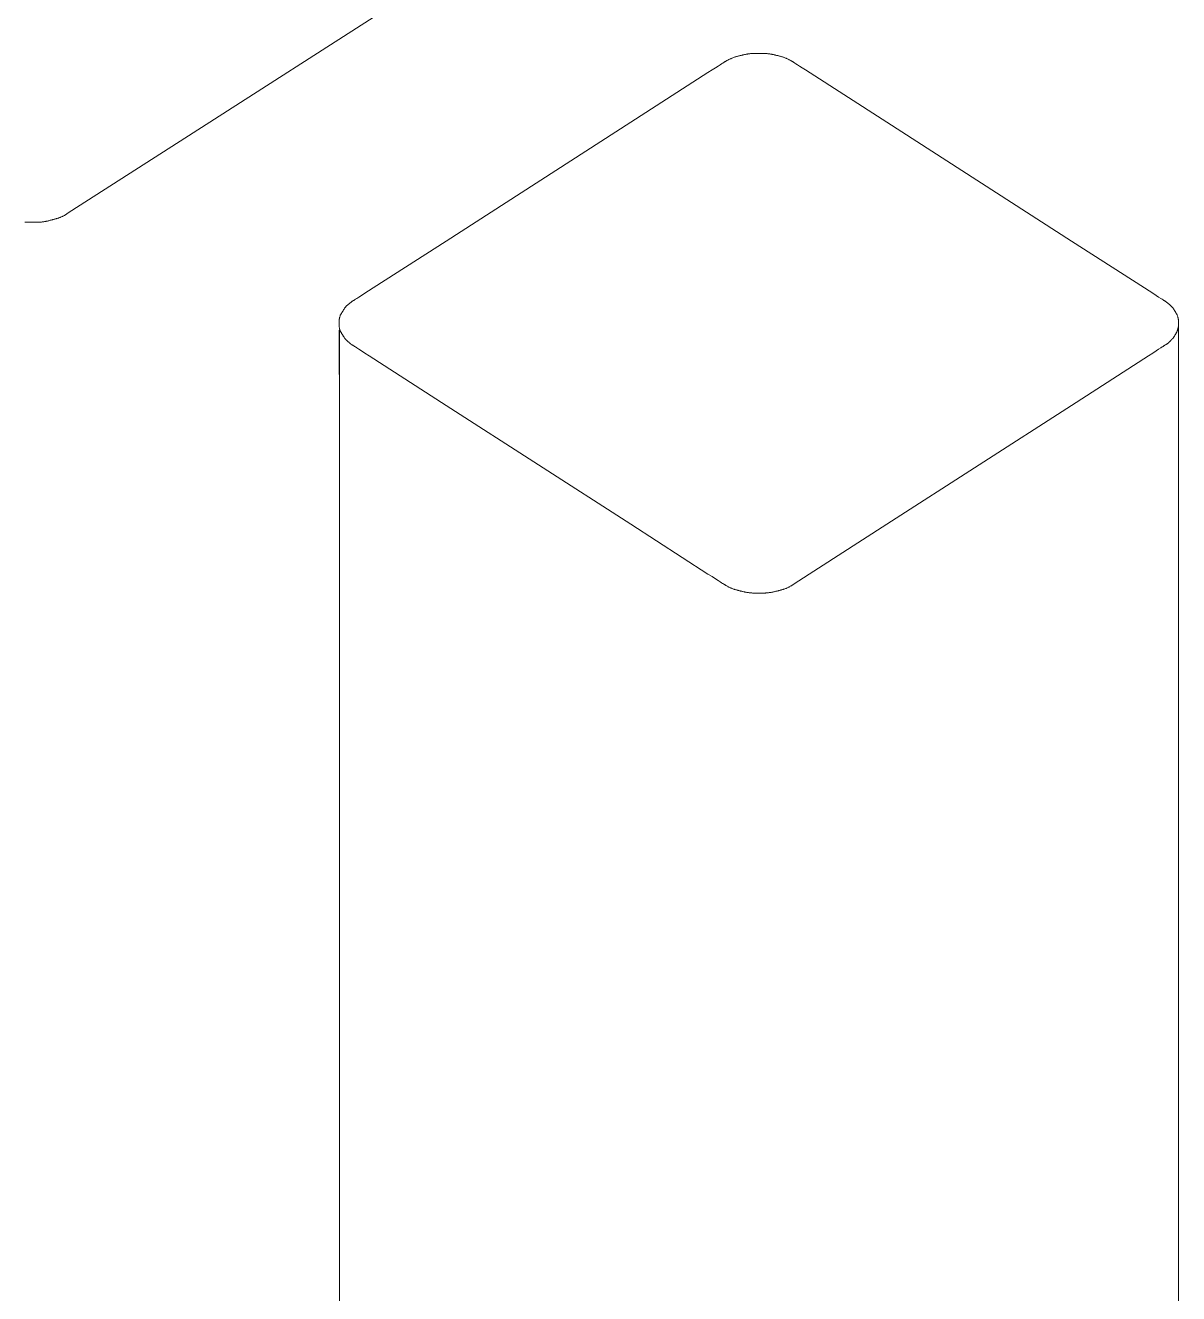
# Model space of a CAD drawing. Units: millimetres at full size, sheet at 1:100. Extents: x -138278 to 134990, y -16593 to 30671.
# Drawn here: x 131647 to 132322, y 22481 to 23224 of the extents above; entities that cross this region are included whole.
import ezdxf

# ---------------------------------------------------------------- set-up
doc = ezdxf.new("R2010")
doc.units = ezdxf.units.MM
doc.header["$LTSCALE"] = 100
doc.layers.add('F-0_枠', color=134, linetype='Continuous', lineweight=18)

msp = doc.modelspace()

# ---------------------------------------------------------------- linework, layer by layer
at = {"layer": 'F-0_枠'}
for p, q in [((132321.7, 23047.9), (132321.7, 23047.7)), ((132321.7, 23047.9), (132321.7, 23047.7)), ((131830.8, 23045.4), (131830.8, 23045.7)), ((131830.8, 23045.4), (131830.8, 23045.7)), ((131830.9, 23045.5), (131831, 23045.3)), ((131830.9, 23045.5), (131831, 23045.3)), ((131838.1, 23036.7), (131838.3, 23036.6)), ((131838.1, 23036.7), (131838.3, 23036.6)), ((131838.3, 23036.6), (131838.4, 23036.5)), ((131838.3, 23036.6), (131838.4, 23036.5)), ((131838.4, 23036.5), (131838.6, 23036.4)), ((131838.4, 23036.5), (131838.6, 23036.4)), ((131840.8, 23034.9), (131842, 23034.2)), ((131840.8, 23034.9), (131842, 23034.2)), ((131842, 23034.2), (131843.5, 23033.2)), ((131842, 23034.2), (131843.5, 23033.2)), ((132313.7, 23036.5), (132313.6, 23036.4)), ((132313.7, 23036.5), (132313.6, 23036.4)), ((132315.3, 23037.5), (132315.4, 23037.6)), ((132315.3, 23037.5), (132315.4, 23037.6)), ((132096.8, 22896.8), (132150.9, 22931.7)), ((132096.8, 22896.8), (132150.9, 22931.7)), ((132093.3, 22894.8), (132093.6, 22894.9)), ((132093.3, 22894.8), (132093.6, 22894.9)), ((132093.6, 22894.9), (132093.9, 22895.1)), ((132093.6, 22894.9), (132093.9, 22895.1)), ((132093.9, 22895.1), (132094.2, 22895.2)), ((132093.9, 22895.1), (132094.2, 22895.2)), ((132095.6, 22896.1), (132095.4, 22895.9)), ((132095.6, 22896.1), (132095.4, 22895.9)), ((132095.9, 22896.3), (132095.6, 22896.1)), ((132095.9, 22896.3), (132095.6, 22896.1)), ((132096.2, 22896.5), (132095.9, 22896.3)), ((132096.2, 22896.5), (132095.9, 22896.3)), ((132096.6, 22896.7), (132096.9, 22896.9)), ((132096.6, 22896.7), (132096.9, 22896.9))]:
    msp.add_line(p, q, dxfattribs=at)
for points in [[(131667.7, 23111.6), (131668, 23111.7), (131668.4, 23111.9), (131668.7, 23112), (131669, 23112.2), (131669.3, 23112.3), (131669.6, 23112.5), (131669.9, 23112.7), (131670.2, 23112.9), (131670.5, 23113), (131670.8, 23113.2), (131671, 23113.4), (131671.3, 23113.6), (131671.6, 23113.7), (131671.9, 23113.9), (131737.3, 23156), (131868.2, 23240.1)], [(131667.7, 23111.6), (131668, 23111.7), (131668.4, 23111.9), (131668.7, 23112), (131669, 23112.2), (131669.3, 23112.3), (131669.6, 23112.5), (131669.9, 23112.7), (131670.2, 23112.9), (131670.5, 23113), (131670.8, 23113.2), (131671, 23113.4), (131671.3, 23113.6), (131671.6, 23113.7), (131671.9, 23113.9), (131737.3, 23156), (131868.2, 23240.1)], [(131845.5, 23066.9), (131893, 23097.5), (132001.2, 23167.1), (132046.3, 23196.1), (132048.8, 23197.6), (132050.7, 23198.9), (132052.3, 23199.9), (132053.4, 23200.6), (132054.3, 23201.2), (132054.9, 23201.5), (132055.3, 23201.8), (132055.5, 23202), (132055.7, 23202.1), (132055.8, 23202.2), (132056, 23202.3), (132056.2, 23202.4), (132056.4, 23202.5), (132056.6, 23202.6), (132056.8, 23202.8), (132057.1, 23202.9), (132057.4, 23203.1), (132057.7, 23203.3), (132058, 23203.4), (132058.3, 23203.6), (132058.6, 23203.8), (132058.9, 23203.9), (132059.2, 23204.1), (132059.6, 23204.2), (132059.9, 23204.3), (132060.2, 23204.5), (132060.5, 23204.6), (132060.9, 23204.7), (132061.2, 23204.8), (132061.6, 23205), (132061.9, 23205.1), (132062.3, 23205.2), (132062.6, 23205.3), (132063, 23205.4), (132063.3, 23205.5), (132063.7, 23205.6)], [(131845.5, 23066.9), (131893, 23097.5), (132001.2, 23167.1), (132046.3, 23196.1), (132048.8, 23197.6), (132050.7, 23198.9), (132052.3, 23199.9), (132053.4, 23200.6), (132054.3, 23201.2), (132054.9, 23201.5), (132055.3, 23201.8), (132055.5, 23202), (132055.7, 23202.1), (132055.8, 23202.2), (132056, 23202.3), (132056.2, 23202.4), (132056.4, 23202.5), (132056.6, 23202.6), (132056.8, 23202.8), (132057.1, 23202.9), (132057.4, 23203.1), (132057.7, 23203.3), (132058, 23203.4), (132058.3, 23203.6), (132058.6, 23203.8), (132058.9, 23203.9), (132059.2, 23204.1), (132059.6, 23204.2), (132059.9, 23204.3), (132060.2, 23204.5), (132060.5, 23204.6), (132060.9, 23204.7), (132061.2, 23204.8), (132061.6, 23205), (132061.9, 23205.1), (132062.3, 23205.2), (132062.6, 23205.3), (132063, 23205.4), (132063.3, 23205.5), (132063.7, 23205.6)], [(132063.7, 23205.6), (132064, 23205.7), (132064.4, 23205.8), (132064.7, 23205.9), (132065.1, 23206), (132065.4, 23206), (132065.8, 23206.1), (132066.1, 23206.2), (132066.5, 23206.3), (132066.8, 23206.4), (132067.2, 23206.5), (132067.6, 23206.6), (132067.9, 23206.6), (132068.3, 23206.7), (132068.6, 23206.8), (132069, 23206.9), (132069.4, 23206.9), (132069.7, 23207), (132070.1, 23207), (132070.5, 23207.1), (132070.9, 23207.1), (132071.2, 23207.2), (132071.6, 23207.2), (132072, 23207.2), (132072.4, 23207.2), (132072.7, 23207.3), (132073.1, 23207.3), (132073.5, 23207.3), (132073.9, 23207.3), (132074.2, 23207.3), (132074.6, 23207.3), (132075, 23207.3), (132075.4, 23207.3), (132075.7, 23207.3), (132076.1, 23207.3), (132076.5, 23207.3), (132076.9, 23207.3), (132077.2, 23207.3), (132077.6, 23207.3), (132078, 23207.3)], [(132063.7, 23205.6), (132064, 23205.7), (132064.4, 23205.8), (132064.7, 23205.9), (132065.1, 23206), (132065.4, 23206), (132065.8, 23206.1), (132066.1, 23206.2), (132066.5, 23206.3), (132066.8, 23206.4), (132067.2, 23206.5), (132067.6, 23206.6), (132067.9, 23206.6), (132068.3, 23206.7), (132068.6, 23206.8), (132069, 23206.9), (132069.4, 23206.9), (132069.7, 23207), (132070.1, 23207), (132070.5, 23207.1), (132070.9, 23207.1), (132071.2, 23207.2), (132071.6, 23207.2), (132072, 23207.2), (132072.4, 23207.2), (132072.7, 23207.3), (132073.1, 23207.3), (132073.5, 23207.3), (132073.9, 23207.3), (132074.2, 23207.3), (132074.6, 23207.3), (132075, 23207.3), (132075.4, 23207.3), (132075.7, 23207.3), (132076.1, 23207.3), (132076.5, 23207.3), (132076.9, 23207.3), (132077.2, 23207.3), (132077.6, 23207.3), (132078, 23207.3)], [(132078, 23207.3), (132078.4, 23207.3), (132078.7, 23207.3), (132079.1, 23207.3), (132079.5, 23207.3), (132079.9, 23207.2), (132080.2, 23207.2), (132080.6, 23207.2), (132081, 23207.2), (132081.4, 23207.1), (132081.7, 23207.1), (132082.1, 23207), (132082.5, 23207), (132082.9, 23206.9), (132083.2, 23206.9), (132083.6, 23206.8), (132083.9, 23206.7), (132084.3, 23206.6), (132084.7, 23206.6), (132085, 23206.5), (132085.4, 23206.4), (132085.7, 23206.3), (132086.1, 23206.2), (132086.4, 23206.1), (132086.8, 23206), (132087.1, 23206), (132087.5, 23205.9), (132087.8, 23205.8), (132088.2, 23205.7), (132088.5, 23205.6), (132088.9, 23205.5), (132089.2, 23205.4), (132089.6, 23205.3), (132089.9, 23205.2), (132090.3, 23205.1), (132090.6, 23205), (132091, 23204.8), (132091.3, 23204.7), (132091.6, 23204.6), (132092, 23204.5)], [(132078, 23207.3), (132078.4, 23207.3), (132078.7, 23207.3), (132079.1, 23207.3), (132079.5, 23207.3), (132079.9, 23207.2), (132080.2, 23207.2), (132080.6, 23207.2), (132081, 23207.2), (132081.4, 23207.1), (132081.7, 23207.1), (132082.1, 23207), (132082.5, 23207), (132082.9, 23206.9), (132083.2, 23206.9), (132083.6, 23206.8), (132083.9, 23206.7), (132084.3, 23206.6), (132084.7, 23206.6), (132085, 23206.5), (132085.4, 23206.4), (132085.7, 23206.3), (132086.1, 23206.2), (132086.4, 23206.1), (132086.8, 23206), (132087.1, 23206), (132087.5, 23205.9), (132087.8, 23205.8), (132088.2, 23205.7), (132088.5, 23205.6), (132088.9, 23205.5), (132089.2, 23205.4), (132089.6, 23205.3), (132089.9, 23205.2), (132090.3, 23205.1), (132090.6, 23205), (132091, 23204.8), (132091.3, 23204.7), (132091.6, 23204.6), (132092, 23204.5)], [(132092, 23204.5), (132092.3, 23204.3), (132092.6, 23204.2), (132092.9, 23204.1), (132093.3, 23203.9), (132093.6, 23203.8), (132093.9, 23203.6), (132094.2, 23203.4), (132094.5, 23203.3), (132094.8, 23203.1), (132095, 23202.9), (132095.3, 23202.8), (132095.5, 23202.6), (132095.8, 23202.5), (132096, 23202.4), (132096.1, 23202.3), (132096.3, 23202.2), (132096.4, 23202.1), (132096.6, 23202), (132096.9, 23201.8), (132097.2, 23201.5), (132097.8, 23201.2), (132098.7, 23200.6), (132099.9, 23199.9), (132101.4, 23198.9), (132103.3, 23197.6), (132150.9, 23167.1), (132259.1, 23097.5), (132306.6, 23066.9), (132308.6, 23065.6), (132310.1, 23064.7), (132311.3, 23063.9), (132312.2, 23063.4), (132312.7, 23063), (132313.1, 23062.7), (132313.4, 23062.6), (132313.6, 23062.5), (132313.7, 23062.4), (132313.9, 23062.3), (132314, 23062.2)], [(132092, 23204.5), (132092.3, 23204.3), (132092.6, 23204.2), (132092.9, 23204.1), (132093.3, 23203.9), (132093.6, 23203.8), (132093.9, 23203.6), (132094.2, 23203.4), (132094.5, 23203.3), (132094.8, 23203.1), (132095, 23202.9), (132095.3, 23202.8), (132095.5, 23202.6), (132095.8, 23202.5), (132096, 23202.4), (132096.1, 23202.3), (132096.3, 23202.2), (132096.4, 23202.1), (132096.6, 23202), (132096.9, 23201.8), (132097.2, 23201.5), (132097.8, 23201.2), (132098.7, 23200.6), (132099.9, 23199.9), (132101.4, 23198.9), (132103.3, 23197.6), (132150.9, 23167.1), (132259.1, 23097.5), (132306.6, 23066.9), (132308.6, 23065.6), (132310.1, 23064.7), (132311.3, 23063.9), (132312.2, 23063.4), (132312.7, 23063), (132313.1, 23062.7), (132313.4, 23062.6), (132313.6, 23062.5), (132313.7, 23062.4), (132313.9, 23062.3), (132314, 23062.2)], [(131646.4, 23108.6), (131646.8, 23108.6), (131647.1, 23108.6), (131647.5, 23108.5), (131647.9, 23108.5), (131648.3, 23108.5), (131648.6, 23108.5), (131649, 23108.5), (131649.4, 23108.5), (131649.7, 23108.5), (131650.1, 23108.5), (131650.5, 23108.5), (131650.9, 23108.5), (131651.2, 23108.5), (131651.6, 23108.5), (131652, 23108.5), (131652.4, 23108.5), (131652.7, 23108.5), (131653.1, 23108.5), (131653.5, 23108.5), (131653.9, 23108.5)], [(131646.4, 23108.6), (131646.8, 23108.6), (131647.1, 23108.6), (131647.5, 23108.5), (131647.9, 23108.5), (131648.3, 23108.5), (131648.6, 23108.5), (131649, 23108.5), (131649.4, 23108.5), (131649.7, 23108.5), (131650.1, 23108.5), (131650.5, 23108.5), (131650.9, 23108.5), (131651.2, 23108.5), (131651.6, 23108.5), (131652, 23108.5), (131652.4, 23108.5), (131652.7, 23108.5), (131653.1, 23108.5), (131653.5, 23108.5), (131653.9, 23108.5)], [(131653.9, 23108.5), (131654.2, 23108.5), (131654.6, 23108.5), (131655, 23108.5), (131655.4, 23108.6), (131655.7, 23108.6), (131656.1, 23108.6), (131656.5, 23108.7), (131656.8, 23108.7), (131657.2, 23108.8), (131657.6, 23108.8), (131658, 23108.9), (131658.3, 23108.9), (131658.7, 23109), (131659, 23109.1), (131659.4, 23109.1), (131659.8, 23109.2), (131660.1, 23109.3), (131660.5, 23109.4), (131660.8, 23109.5), (131661.2, 23109.6), (131661.5, 23109.6), (131661.9, 23109.7), (131662.2, 23109.8), (131662.6, 23109.9), (131662.9, 23110), (131663.3, 23110.1), (131663.6, 23110.2), (131664, 23110.3), (131664.3, 23110.4), (131664.7, 23110.5), (131665, 23110.6), (131665.4, 23110.7), (131665.7, 23110.8), (131666.1, 23110.9), (131666.4, 23111.1), (131666.7, 23111.2), (131667.1, 23111.3), (131667.4, 23111.4), (131667.7, 23111.6)], [(131653.9, 23108.5), (131654.2, 23108.5), (131654.6, 23108.5), (131655, 23108.5), (131655.4, 23108.6), (131655.7, 23108.6), (131656.1, 23108.6), (131656.5, 23108.7), (131656.8, 23108.7), (131657.2, 23108.8), (131657.6, 23108.8), (131658, 23108.9), (131658.3, 23108.9), (131658.7, 23109), (131659, 23109.1), (131659.4, 23109.1), (131659.8, 23109.2), (131660.1, 23109.3), (131660.5, 23109.4), (131660.8, 23109.5), (131661.2, 23109.6), (131661.5, 23109.6), (131661.9, 23109.7), (131662.2, 23109.8), (131662.6, 23109.9), (131662.9, 23110), (131663.3, 23110.1), (131663.6, 23110.2), (131664, 23110.3), (131664.3, 23110.4), (131664.7, 23110.5), (131665, 23110.6), (131665.4, 23110.7), (131665.7, 23110.8), (131666.1, 23110.9), (131666.4, 23111.1), (131666.7, 23111.2), (131667.1, 23111.3), (131667.4, 23111.4), (131667.7, 23111.6)], [(131845.5, 23066.9), (131843.5, 23065.6), (131842, 23064.7), (131840.8, 23063.9), (131840, 23063.4), (131839.4, 23063), (131839, 23062.7), (131838.7, 23062.6), (131838.6, 23062.5), (131838.4, 23062.4), (131838.3, 23062.3), (131838.1, 23062.2), (131837.9, 23062), (131837.7, 23061.9), (131837.4, 23061.7), (131837.2, 23061.6), (131836.9, 23061.4), (131836.7, 23061.2), (131836.4, 23061), (131836.2, 23060.8), (131835.9, 23060.6), (131835.7, 23060.4), (131835.5, 23060.2), (131835.3, 23060), (131835, 23059.8)], [(131845.5, 23066.9), (131843.5, 23065.6), (131842, 23064.7), (131840.8, 23063.9), (131840, 23063.4), (131839.4, 23063), (131839, 23062.7), (131838.7, 23062.6), (131838.6, 23062.5), (131838.4, 23062.4), (131838.3, 23062.3), (131838.1, 23062.2), (131837.9, 23062), (131837.7, 23061.9), (131837.4, 23061.7), (131837.2, 23061.6), (131836.9, 23061.4), (131836.7, 23061.2), (131836.4, 23061), (131836.2, 23060.8), (131835.9, 23060.6), (131835.7, 23060.4), (131835.5, 23060.2), (131835.3, 23060), (131835, 23059.8)], [(132314, 23062.2), (132314.2, 23062), (132314.5, 23061.9), (132314.7, 23061.7), (132314.9, 23061.6), (132315.2, 23061.4), (132315.4, 23061.2), (132315.7, 23061), (132315.9, 23060.8), (132316.2, 23060.6), (132316.4, 23060.4), (132316.7, 23060.2), (132316.9, 23060), (132317.1, 23059.8), (132317.3, 23059.6), (132317.5, 23059.4), (132317.7, 23059.2), (132317.9, 23058.9), (132318.1, 23058.7), (132318.3, 23058.5), (132318.4, 23058.3), (132318.6, 23058.1), (132318.7, 23057.8), (132318.9, 23057.6), (132319, 23057.4), (132319.2, 23057.2), (132319.3, 23056.9), (132319.5, 23056.7), (132319.6, 23056.5), (132319.8, 23056.2), (132319.9, 23056), (132320, 23055.8), (132320.2, 23055.6), (132320.3, 23055.3), (132320.4, 23055.1), (132320.6, 23054.9), (132320.7, 23054.7), (132320.8, 23054.4), (132320.9, 23054.2), (132321, 23054)], [(132314, 23062.2), (132314.2, 23062), (132314.5, 23061.9), (132314.7, 23061.7), (132314.9, 23061.6), (132315.2, 23061.4), (132315.4, 23061.2), (132315.7, 23061), (132315.9, 23060.8), (132316.2, 23060.6), (132316.4, 23060.4), (132316.7, 23060.2), (132316.9, 23060), (132317.1, 23059.8), (132317.3, 23059.6), (132317.5, 23059.4), (132317.7, 23059.2), (132317.9, 23058.9), (132318.1, 23058.7), (132318.3, 23058.5), (132318.4, 23058.3), (132318.6, 23058.1), (132318.7, 23057.8), (132318.9, 23057.6), (132319, 23057.4), (132319.2, 23057.2), (132319.3, 23056.9), (132319.5, 23056.7), (132319.6, 23056.5), (132319.8, 23056.2), (132319.9, 23056), (132320, 23055.8), (132320.2, 23055.6), (132320.3, 23055.3), (132320.4, 23055.1), (132320.6, 23054.9), (132320.7, 23054.7), (132320.8, 23054.4), (132320.9, 23054.2), (132321, 23054)], [(131835, 23059.8), (131834.8, 23059.6), (131834.6, 23059.4), (131834.4, 23059.2), (131834.3, 23058.9), (131834.1, 23058.7), (131833.9, 23058.5), (131833.7, 23058.3), (131833.6, 23058.1), (131833.4, 23057.8), (131833.3, 23057.6), (131833.1, 23057.4), (131833, 23057.2), (131832.8, 23056.9), (131832.7, 23056.7), (131832.5, 23056.5), (131832.4, 23056.2), (131832.3, 23056), (131832.1, 23055.8), (131832, 23055.6), (131831.8, 23055.3), (131831.7, 23055.1), (131831.6, 23054.9), (131831.5, 23054.7), (131831.4, 23054.4), (131831.2, 23054.2), (131831.1, 23054), (131831, 23053.7), (131831, 23053.5), (131830.9, 23053.2), (131830.8, 23053), (131830.7, 23052.8), (131830.7, 23052.5), (131830.6, 23052.3), (131830.6, 23052), (131830.5, 23051.8), (131830.5, 23051.6), (131830.5, 23051.3), (131830.5, 23051.1), (131830.4, 23050.8)], [(131835, 23059.8), (131834.8, 23059.6), (131834.6, 23059.4), (131834.4, 23059.2), (131834.3, 23058.9), (131834.1, 23058.7), (131833.9, 23058.5), (131833.7, 23058.3), (131833.6, 23058.1), (131833.4, 23057.8), (131833.3, 23057.6), (131833.1, 23057.4), (131833, 23057.2), (131832.8, 23056.9), (131832.7, 23056.7), (131832.5, 23056.5), (131832.4, 23056.2), (131832.3, 23056), (131832.1, 23055.8), (131832, 23055.6), (131831.8, 23055.3), (131831.7, 23055.1), (131831.6, 23054.9), (131831.5, 23054.7), (131831.4, 23054.4), (131831.2, 23054.2), (131831.1, 23054), (131831, 23053.7), (131831, 23053.5), (131830.9, 23053.2), (131830.8, 23053), (131830.7, 23052.8), (131830.7, 23052.5), (131830.6, 23052.3), (131830.6, 23052), (131830.5, 23051.8), (131830.5, 23051.6), (131830.5, 23051.3), (131830.5, 23051.1), (131830.4, 23050.8)], [(131830.4, 23050.8), (131830.4, 23050.6), (131830.4, 23050.4), (131830.4, 23050.1), (131830.4, 23049.9), (131830.4, 23049.6), (131830.4, 23049.4), (131830.4, 23049.1), (131830.4, 23048.9), (131830.4, 23048.7), (131830.4, 23048.4), (131830.4, 23048.2), (131830.4, 23047.9), (131830.5, 23047.7), (131830.5, 23047.5), (131830.5, 23047.2), (131830.5, 23047), (131830.6, 23046.7), (131830.6, 23046.5), (131830.7, 23046.3), (131830.7, 23046), (131830.8, 23045.8), (131830.9, 23045.5)], [(131830.4, 23050.8), (131830.4, 23050.6), (131830.4, 23050.4), (131830.4, 23050.1), (131830.4, 23049.9), (131830.4, 23049.6), (131830.4, 23049.4), (131830.4, 23049.1), (131830.4, 23048.9), (131830.4, 23048.7), (131830.4, 23048.4), (131830.4, 23048.2), (131830.4, 23047.9), (131830.5, 23047.7), (131830.5, 23047.5), (131830.5, 23047.2), (131830.5, 23047), (131830.6, 23046.7), (131830.6, 23046.5), (131830.7, 23046.3), (131830.7, 23046), (131830.8, 23045.8), (131830.9, 23045.5)], [(132320.7, 23044.1), (132320.8, 23044.3), (132320.8, 23044.4), (132320.8, 23044.5), (132320.9, 23044.6), (132320.9, 23044.7), (132321, 23044.8), (132321, 23045), (132321.1, 23045.1), (132321.1, 23045.2), (132321.1, 23045.3), (132321.2, 23045.4), (132321.2, 23045.5), (132321.2, 23045.7), (132321.3, 23045.8), (132321.3, 23045.9), (132321.4, 23046), (132321.4, 23046.1), (132321.4, 23046.2), (132321.5, 23046.4), (132321.5, 23046.5), (132321.5, 23046.6), (132321.6, 23046.7), (132321.6, 23046.8), (132321.6, 23046.9), (132321.6, 23047.1), (132321.7, 23047.2)], [(132320.7, 23044.1), (132320.8, 23044.3), (132320.8, 23044.4), (132320.8, 23044.5), (132320.9, 23044.6), (132320.9, 23044.7), (132321, 23044.8), (132321, 23045), (132321.1, 23045.1), (132321.1, 23045.2), (132321.1, 23045.3), (132321.2, 23045.4), (132321.2, 23045.5), (132321.2, 23045.7), (132321.3, 23045.8), (132321.3, 23045.9), (132321.4, 23046), (132321.4, 23046.1), (132321.4, 23046.2), (132321.5, 23046.4), (132321.5, 23046.5), (132321.5, 23046.6), (132321.6, 23046.7), (132321.6, 23046.8), (132321.6, 23046.9), (132321.6, 23047.1), (132321.7, 23047.2)], [(132321, 23054), (132321.1, 23053.7), (132321.2, 23053.5), (132321.3, 23053.2), (132321.4, 23053), (132321.4, 23052.8), (132321.5, 23052.5), (132321.6, 23052.3), (132321.6, 23052), (132321.6, 23051.8), (132321.7, 23051.6), (132321.7, 23051.3), (132321.7, 23051.1), (132321.7, 23050.8), (132321.7, 23050.6), (132321.7, 23050.4), (132321.8, 23050.1), (132321.8, 23049.9), (132321.8, 23049.6), (132321.8, 23049.4), (132321.8, 23049.1), (132321.8, 23048.9), (132321.8, 23048.7), (132321.7, 23048.4), (132321.7, 23048.2), (132321.7, 23047.9)], [(132321, 23054), (132321.1, 23053.7), (132321.2, 23053.5), (132321.3, 23053.2), (132321.4, 23053), (132321.4, 23052.8), (132321.5, 23052.5), (132321.6, 23052.3), (132321.6, 23052), (132321.6, 23051.8), (132321.7, 23051.6), (132321.7, 23051.3), (132321.7, 23051.1), (132321.7, 23050.8), (132321.7, 23050.6), (132321.7, 23050.4), (132321.8, 23050.1), (132321.8, 23049.9), (132321.8, 23049.6), (132321.8, 23049.4), (132321.8, 23049.1), (132321.8, 23048.9), (132321.8, 23048.7), (132321.7, 23048.4), (132321.7, 23048.2), (132321.7, 23047.9)], [(132321.7, 23047.7), (132321.7, 23047.5), (132321.7, 23047.2)], [(132321.7, 23047.7), (132321.7, 23047.5), (132321.7, 23047.2)], [(132321.8, 23049.3), (132321.8, 22394.8)], [(132321.8, 23049.3), (132321.8, 22394.8)], [(131830.5, 23019.3), (131830.5, 23026.4), (131830.5, 23032.2), (131830.5, 23036.7), (131830.5, 23040), (131830.5, 23042.4), (131830.5, 23044), (131830.5, 23045), (131830.5, 23045.4)], [(131830.5, 23019.3), (131830.5, 23026.4), (131830.5, 23032.2), (131830.5, 23036.7), (131830.5, 23040), (131830.5, 23042.4), (131830.5, 23044), (131830.5, 23045), (131830.5, 23045.4)], [(131830.6, 22309.8), (131830.6, 23045.7)], [(131830.6, 22309.8), (131830.6, 23045.7)], [(131831, 23045.3), (131831, 23045.1), (131831.1, 23044.8), (131831.2, 23044.6), (131831.4, 23044.4), (131831.5, 23044.1), (131831.6, 23043.9), (131831.7, 23043.7), (131831.8, 23043.4), (131832, 23043.2), (131832.1, 23043), (131832.3, 23042.8), (131832.4, 23042.5), (131832.5, 23042.3), (131832.7, 23042.1), (131832.8, 23041.9), (131833, 23041.6), (131833.1, 23041.4), (131833.3, 23041.2), (131833.4, 23041), (131833.6, 23040.7)], [(131831, 23045.3), (131831, 23045.1), (131831.1, 23044.8), (131831.2, 23044.6), (131831.4, 23044.4), (131831.5, 23044.1), (131831.6, 23043.9), (131831.7, 23043.7), (131831.8, 23043.4), (131832, 23043.2), (131832.1, 23043), (131832.3, 23042.8), (131832.4, 23042.5), (131832.5, 23042.3), (131832.7, 23042.1), (131832.8, 23041.9), (131833, 23041.6), (131833.1, 23041.4), (131833.3, 23041.2), (131833.4, 23041), (131833.6, 23040.7)], [(131833.6, 23040.7), (131833.7, 23040.6), (131833.8, 23040.5), (131833.8, 23040.4), (131833.9, 23040.3), (131834, 23040.3), (131834, 23040.2), (131834.1, 23040.1), (131834.2, 23040), (131834.3, 23039.9), (131834.3, 23039.9), (131834.4, 23039.8), (131834.5, 23039.7), (131834.5, 23039.6), (131834.6, 23039.5), (131834.7, 23039.5), (131834.8, 23039.4), (131834.8, 23039.3), (131834.9, 23039.2), (131835, 23039.2), (131835.1, 23039.1), (131835.2, 23039), (131835.2, 23038.9), (131835.3, 23038.8), (131835.4, 23038.8), (131835.5, 23038.7), (131835.6, 23038.6), (131835.7, 23038.5), (131835.7, 23038.5), (131835.8, 23038.4), (131835.9, 23038.3), (131836, 23038.3), (131836.1, 23038.2), (131836.2, 23038.1), (131836.3, 23038), (131836.4, 23038), (131836.4, 23037.9), (131836.5, 23037.8), (131836.6, 23037.7), (131836.7, 23037.7)], [(131833.6, 23040.7), (131833.7, 23040.6), (131833.8, 23040.5), (131833.8, 23040.4), (131833.9, 23040.3), (131834, 23040.3), (131834, 23040.2), (131834.1, 23040.1), (131834.2, 23040), (131834.3, 23039.9), (131834.3, 23039.9), (131834.4, 23039.8), (131834.5, 23039.7), (131834.5, 23039.6), (131834.6, 23039.5), (131834.7, 23039.5), (131834.8, 23039.4), (131834.8, 23039.3), (131834.9, 23039.2), (131835, 23039.2), (131835.1, 23039.1), (131835.2, 23039), (131835.2, 23038.9), (131835.3, 23038.8), (131835.4, 23038.8), (131835.5, 23038.7), (131835.6, 23038.6), (131835.7, 23038.5), (131835.7, 23038.5), (131835.8, 23038.4), (131835.9, 23038.3), (131836, 23038.3), (131836.1, 23038.2), (131836.2, 23038.1), (131836.3, 23038), (131836.4, 23038), (131836.4, 23037.9), (131836.5, 23037.8), (131836.6, 23037.7), (131836.7, 23037.7)], [(132315.4, 23037.6), (132315.5, 23037.7), (132315.6, 23037.8), (132315.8, 23037.9), (132315.9, 23038), (132316, 23038.1), (132316.1, 23038.2), (132316.2, 23038.3), (132316.3, 23038.4), (132316.4, 23038.5), (132316.6, 23038.6), (132316.7, 23038.7), (132316.8, 23038.8), (132316.9, 23038.9), (132317, 23039), (132317.1, 23039.1), (132317.2, 23039.3), (132317.3, 23039.4), (132317.4, 23039.5), (132317.5, 23039.6), (132317.6, 23039.7), (132317.7, 23039.8), (132317.8, 23039.9), (132317.9, 23040), (132318, 23040.1), (132318.1, 23040.2), (132318.2, 23040.3), (132318.3, 23040.4), (132318.4, 23040.5), (132318.5, 23040.6)], [(132315.4, 23037.6), (132315.5, 23037.7), (132315.6, 23037.8), (132315.8, 23037.9), (132315.9, 23038), (132316, 23038.1), (132316.1, 23038.2), (132316.2, 23038.3), (132316.3, 23038.4), (132316.4, 23038.5), (132316.6, 23038.6), (132316.7, 23038.7), (132316.8, 23038.8), (132316.9, 23038.9), (132317, 23039), (132317.1, 23039.1), (132317.2, 23039.3), (132317.3, 23039.4), (132317.4, 23039.5), (132317.5, 23039.6), (132317.6, 23039.7), (132317.7, 23039.8), (132317.8, 23039.9), (132317.9, 23040), (132318, 23040.1), (132318.1, 23040.2), (132318.2, 23040.3), (132318.3, 23040.4), (132318.4, 23040.5), (132318.5, 23040.6)], [(132320.7, 23044.1), (132320.6, 23043.9), (132320.4, 23043.7), (132320.3, 23043.4), (132320.2, 23043.2), (132320, 23043), (132319.9, 23042.8), (132319.8, 23042.5), (132319.6, 23042.3), (132319.5, 23042.1), (132319.3, 23041.9), (132319.2, 23041.6), (132319, 23041.4), (132318.9, 23041.2), (132318.7, 23041), (132318.6, 23040.7)], [(132320.7, 23044.1), (132320.6, 23043.9), (132320.4, 23043.7), (132320.3, 23043.4), (132320.2, 23043.2), (132320, 23043), (132319.9, 23042.8), (132319.8, 23042.5), (132319.6, 23042.3), (132319.5, 23042.1), (132319.3, 23041.9), (132319.2, 23041.6), (132319, 23041.4), (132318.9, 23041.2), (132318.7, 23041), (132318.6, 23040.7)], [(131836.7, 23037.7), (131836.8, 23037.6), (131836.9, 23037.5), (131837, 23037.4), (131837.1, 23037.4), (131837.2, 23037.3), (131837.3, 23037.2), (131837.4, 23037.2), (131837.5, 23037.1)], [(131836.7, 23037.7), (131836.8, 23037.6), (131836.9, 23037.5), (131837, 23037.4), (131837.1, 23037.4), (131837.2, 23037.3), (131837.3, 23037.2), (131837.4, 23037.2), (131837.5, 23037.1)], [(131837.7, 23036.9), (131837.9, 23036.8), (131838.1, 23036.7)], [(131837.7, 23036.9), (131837.9, 23036.8), (131838.1, 23036.7)], [(131838.6, 23036.4), (131838.7, 23036.3), (131839, 23036.1), (131839.4, 23035.8), (131840, 23035.5), (131840.8, 23034.9)], [(131838.6, 23036.4), (131838.7, 23036.3), (131839, 23036.1), (131839.4, 23035.8), (131840, 23035.5), (131840.8, 23034.9)], [(131843.5, 23033.2), (131845.5, 23031.9), (131847.9, 23030.3)], [(131843.5, 23033.2), (131845.5, 23031.9), (131847.9, 23030.3)], [(132150.9, 22931.7), (132205, 22966.5), (132259.1, 23001.3), (132304.2, 23030.3), (132306.6, 23031.9), (132308.6, 23033.2)], [(132150.9, 22931.7), (132205, 22966.5), (132259.1, 23001.3), (132304.2, 23030.3), (132306.6, 23031.9), (132308.6, 23033.2)], [(132313.6, 23036.4), (132313.4, 23036.3), (132313.1, 23036.1), (132312.7, 23035.8), (132312.2, 23035.5), (132311.3, 23034.9), (132310.1, 23034.2), (132308.6, 23033.2), (132306.6, 23031.9), (132304.2, 23030.3)], [(132313.6, 23036.4), (132313.4, 23036.3), (132313.1, 23036.1), (132312.7, 23035.8), (132312.2, 23035.5), (132311.3, 23034.9), (132310.1, 23034.2), (132308.6, 23033.2), (132306.6, 23031.9), (132304.2, 23030.3)], [(132314.7, 23037.1), (132314.5, 23036.9), (132314.2, 23036.8), (132314, 23036.7), (132313.9, 23036.6), (132313.7, 23036.5)], [(132314.7, 23037.1), (132314.5, 23036.9), (132314.2, 23036.8), (132314, 23036.7), (132313.9, 23036.6), (132313.7, 23036.5)], [(132314.8, 23037.1), (132314.9, 23037.2), (132315, 23037.3), (132315.1, 23037.4), (132315.3, 23037.5)], [(132314.8, 23037.1), (132314.9, 23037.2), (132315, 23037.3), (132315.1, 23037.4), (132315.3, 23037.5)], [(131845.5, 23031.9), (131847.9, 23030.3), (131893, 23001.3), (131947.1, 22966.5), (132001.2, 22931.7), (132046.3, 22902.6), (132048.8, 22901.1), (132050.7, 22899.8), (132052.3, 22898.8), (132053.4, 22898.1), (132054.3, 22897.5), (132054.9, 22897.1), (132055.3, 22896.9), (132055.5, 22896.7), (132055.7, 22896.6), (132055.8, 22896.5), (132056, 22896.4), (132056.2, 22896.3), (132056.4, 22896.2), (132056.6, 22896), (132056.8, 22895.9), (132057.1, 22895.7), (132057.4, 22895.6), (132057.7, 22895.4), (132058, 22895.2), (132058.3, 22895.1), (132058.6, 22894.9), (132058.9, 22894.8), (132059.2, 22894.6), (132059.6, 22894.5), (132059.9, 22894.3), (132060.2, 22894.2), (132060.5, 22894.1), (132060.9, 22893.9), (132061.2, 22893.8), (132061.6, 22893.7), (132061.9, 22893.6), (132062.3, 22893.5), (132062.6, 22893.4), (132063, 22893.3)], [(131845.5, 23031.9), (131847.9, 23030.3), (131893, 23001.3), (131947.1, 22966.5), (132001.2, 22931.7), (132046.3, 22902.6), (132048.8, 22901.1), (132050.7, 22899.8), (132052.3, 22898.8), (132053.4, 22898.1), (132054.3, 22897.5), (132054.9, 22897.1), (132055.3, 22896.9), (132055.5, 22896.7), (132055.7, 22896.6), (132055.8, 22896.5), (132056, 22896.4), (132056.2, 22896.3), (132056.4, 22896.2), (132056.6, 22896), (132056.8, 22895.9), (132057.1, 22895.7), (132057.4, 22895.6), (132057.7, 22895.4), (132058, 22895.2), (132058.3, 22895.1), (132058.6, 22894.9), (132058.9, 22894.8), (132059.2, 22894.6), (132059.6, 22894.5), (132059.9, 22894.3), (132060.2, 22894.2), (132060.5, 22894.1), (132060.9, 22893.9), (132061.2, 22893.8), (132061.6, 22893.7), (132061.9, 22893.6), (132062.3, 22893.5), (132062.6, 22893.4), (132063, 22893.3)], [(132063, 22893.3), (132063.3, 22893.2), (132063.7, 22893.1), (132064, 22893), (132064.4, 22892.9), (132064.7, 22892.8), (132065.1, 22892.7), (132065.4, 22892.6), (132065.8, 22892.5), (132066.1, 22892.5), (132066.5, 22892.4), (132066.8, 22892.3), (132067.2, 22892.2), (132067.6, 22892.1), (132067.9, 22892), (132068.3, 22892), (132068.6, 22891.9), (132069, 22891.8), (132069.4, 22891.8), (132069.7, 22891.7), (132070.1, 22891.7), (132070.5, 22891.6), (132070.9, 22891.6), (132071.2, 22891.5), (132071.6, 22891.5), (132072, 22891.5), (132072.4, 22891.4), (132072.7, 22891.4), (132073.1, 22891.4), (132073.5, 22891.4), (132073.9, 22891.4), (132074.2, 22891.4), (132074.6, 22891.4), (132075, 22891.4), (132075.4, 22891.4), (132075.7, 22891.4), (132076.1, 22891.4), (132076.5, 22891.4), (132076.9, 22891.4), (132077.2, 22891.4)], [(132063, 22893.3), (132063.3, 22893.2), (132063.7, 22893.1), (132064, 22893), (132064.4, 22892.9), (132064.7, 22892.8), (132065.1, 22892.7), (132065.4, 22892.6), (132065.8, 22892.5), (132066.1, 22892.5), (132066.5, 22892.4), (132066.8, 22892.3), (132067.2, 22892.2), (132067.6, 22892.1), (132067.9, 22892), (132068.3, 22892), (132068.6, 22891.9), (132069, 22891.8), (132069.4, 22891.8), (132069.7, 22891.7), (132070.1, 22891.7), (132070.5, 22891.6), (132070.9, 22891.6), (132071.2, 22891.5), (132071.6, 22891.5), (132072, 22891.5), (132072.4, 22891.4), (132072.7, 22891.4), (132073.1, 22891.4), (132073.5, 22891.4), (132073.9, 22891.4), (132074.2, 22891.4), (132074.6, 22891.4), (132075, 22891.4), (132075.4, 22891.4), (132075.7, 22891.4), (132076.1, 22891.4), (132076.5, 22891.4), (132076.9, 22891.4), (132077.2, 22891.4)], [(132077.2, 22891.4), (132077.6, 22891.4), (132078, 22891.4), (132078.4, 22891.4), (132078.7, 22891.4), (132079.1, 22891.4), (132079.5, 22891.4), (132079.9, 22891.4), (132080.2, 22891.5), (132080.6, 22891.5), (132081, 22891.5), (132081.4, 22891.6), (132081.7, 22891.6), (132082.1, 22891.7), (132082.5, 22891.7), (132082.9, 22891.8), (132083.2, 22891.8), (132083.6, 22891.9), (132083.9, 22892), (132084.3, 22892), (132084.7, 22892.1), (132085, 22892.2), (132085.4, 22892.3), (132085.7, 22892.4), (132086.1, 22892.5), (132086.4, 22892.5), (132086.8, 22892.6), (132087.1, 22892.7), (132087.5, 22892.8), (132087.8, 22892.9), (132088.2, 22893), (132088.5, 22893.1), (132088.9, 22893.2), (132089.2, 22893.3), (132089.6, 22893.4), (132089.9, 22893.5), (132090.3, 22893.6), (132090.6, 22893.7), (132091, 22893.8), (132091.3, 22893.9)], [(132077.2, 22891.4), (132077.6, 22891.4), (132078, 22891.4), (132078.4, 22891.4), (132078.7, 22891.4), (132079.1, 22891.4), (132079.5, 22891.4), (132079.9, 22891.4), (132080.2, 22891.5), (132080.6, 22891.5), (132081, 22891.5), (132081.4, 22891.6), (132081.7, 22891.6), (132082.1, 22891.7), (132082.5, 22891.7), (132082.9, 22891.8), (132083.2, 22891.8), (132083.6, 22891.9), (132083.9, 22892), (132084.3, 22892), (132084.7, 22892.1), (132085, 22892.2), (132085.4, 22892.3), (132085.7, 22892.4), (132086.1, 22892.5), (132086.4, 22892.5), (132086.8, 22892.6), (132087.1, 22892.7), (132087.5, 22892.8), (132087.8, 22892.9), (132088.2, 22893), (132088.5, 22893.1), (132088.9, 22893.2), (132089.2, 22893.3), (132089.6, 22893.4), (132089.9, 22893.5), (132090.3, 22893.6), (132090.6, 22893.7), (132091, 22893.8), (132091.3, 22893.9)], [(132091.3, 22893.9), (132091.6, 22894.1), (132092, 22894.2), (132092.3, 22894.3), (132092.6, 22894.5), (132092.9, 22894.6), (132093.3, 22894.8)], [(132091.3, 22893.9), (132091.6, 22894.1), (132092, 22894.2), (132092.3, 22894.3), (132092.6, 22894.5), (132092.9, 22894.6), (132093.3, 22894.8)], [(132095.4, 22895.9), (132095.1, 22895.7), (132094.8, 22895.6), (132094.5, 22895.4), (132094.2, 22895.2), (132093.9, 22895.1)], [(132095.4, 22895.9), (132095.1, 22895.7), (132094.8, 22895.6), (132094.5, 22895.4), (132094.2, 22895.2), (132093.9, 22895.1)], [(132096.8, 22896.8), (132096.5, 22896.6), (132096.2, 22896.5)], [(132096.8, 22896.8), (132096.5, 22896.6), (132096.2, 22896.5)]]:
    msp.add_lwpolyline(points, dxfattribs=at)

doc.saveas('drawing.dxf')
